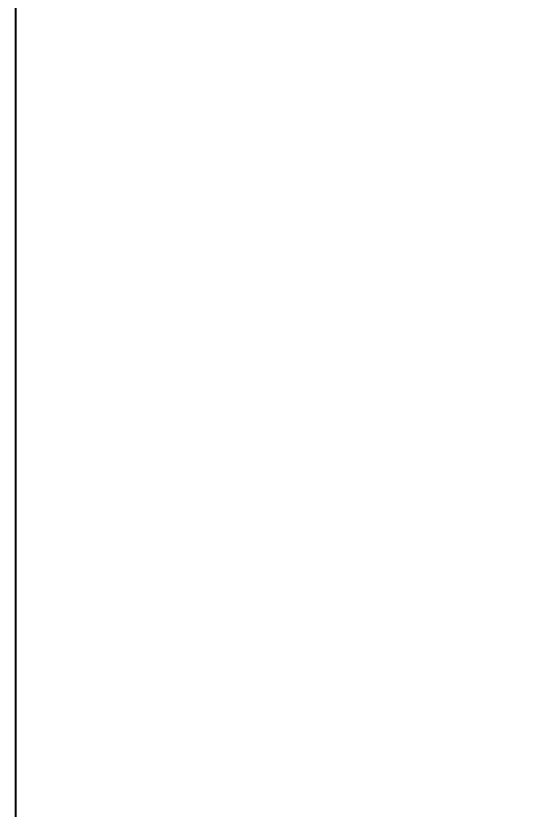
# Model space of a CAD drawing. Header units: inches. Extents: x -850 to 339, y -315 to 884.
# Drawn here: x -735.5 to -720.49, y 520.35 to 543.59 of the extents above; entities that cross this region are included whole.
import ezdxf

# ---------------------------------------------------------------- set-up
doc = ezdxf.new("R2010")
doc.units = ezdxf.units.IN
doc.header["$MEASUREMENT"] = 0
doc.dimstyles.get("Standard").update_dxf_attribs({"dimtxt": 5, "dimasz": 0.18, "dimexe": 0.18, "dimexo": 0.0625, "dimgap": 0.09, "dimtad": 0, "dimtih": 1, "dimtoh": 1, "dimzin": 0, "dimdsep": 46, "dimtxsty": 'Standard', "dimcen": 0.09, "dimclrt": 3, "dimadec": 0, "dimazin": 0, "dimtfac": 1, "dimtofl": 0, "dimtmove": 0, "dimatfit": 3, "dimfxl": 0, "dimtolj": 1, "dimtzin": 0, "dimarcsym": 0})

# ---------------------------------------------------------------- blocks, each defined once
blk = doc.blocks.new('*D49')
at = {"color": 0, "lineweight": -2}
for p, q in [((-670.263, 521.158), (-718.667, 521.158)), ((-718.487, 520.978), (-718.487, 475.547)), ((-718.487, 424.936), (-718.487, 470.367)), ((-670.263, 424.756), (-718.667, 424.756))]:
    blk.add_line(p, q, dxfattribs=at)
at = {"color": 0}
for points in [[(-718.517, 520.978), (-718.457, 520.978), (-718.487, 521.158)], [(-718.517, 424.936), (-718.457, 424.936), (-718.487, 424.756)]]:
    blk.add_solid(points, dxfattribs=at)
at = {"layer": 'Defpoints', "color": 0}
for p in [(-718.487, 521.158), (-670.2, 521.158, 15), (-670.2, 424.756, 15)]:
    blk.add_point(p, dxfattribs=at)
at = {"color": 3, "insert": (-718.487, 472.957), "char_height": 5, "attachment_point": 5}
blk.add_mtext('\\A1;96.40', dxfattribs=at)

msp = doc.modelspace()

# ---------------------------------------------------------------- linework, layer by layer
at = {"color": 1}
msp.add_lwpolyline([(-735.501, 798.518), (-320.916, 798.518), (-320.916, 112.781), (-735.501, 112.781)], close=True, dxfattribs=at)

# ---------------------------------------------------------------- dimensions: what is measured, and where the dimension line sits
dim = msp.add_linear_dim(base=(-718.487, 521.158, -13), p1=(-670.2, 424.756, 2), p2=(-670.2, 521.158, 2), angle=90, dimstyle='Standard')
dim.commit()
dim.dimension.update_dxf_attribs({"geometry": '*D49', "text_midpoint": (-718.487, 472.957, -13)})

doc.saveas('drawing.dxf')
